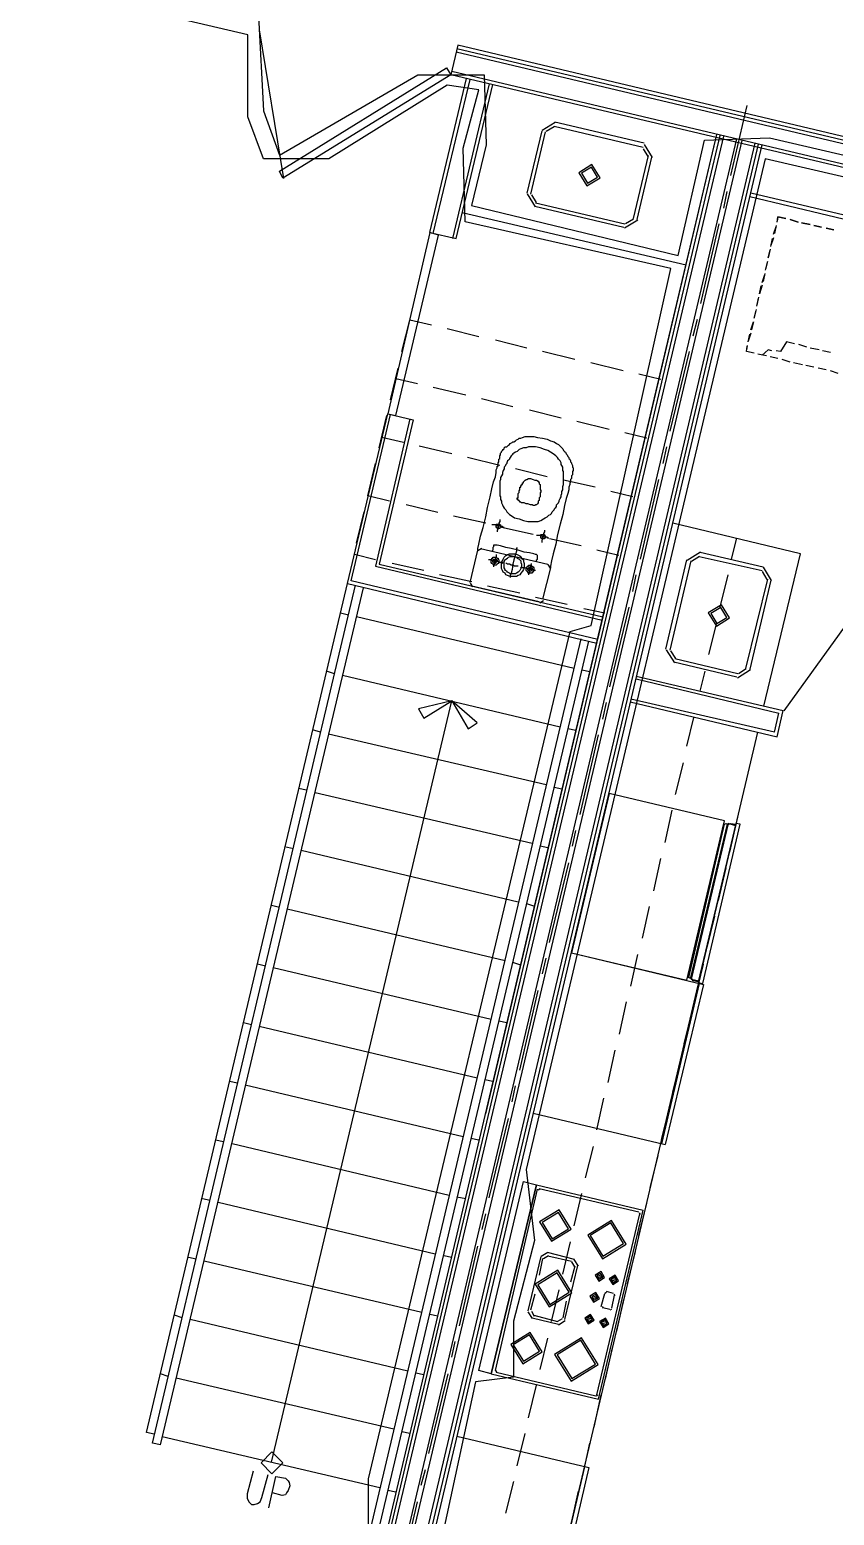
# Model space of a CAD drawing. Header units: feet. Extents: x -84 to 198, y -22 to 181.
# Drawn here: x 54.51 to 66.78, y 21.77 to 44.4 of the extents above; entities that cross this region are included whole.
import ezdxf

# ---------------------------------------------------------------- set-up
doc = ezdxf.new("R2010")
doc.units = ezdxf.units.FT
for name, color, linetype in [('A-AREA-COMUN', 252, 'CONTINUOUS'), ('A-AREA-UNIDAD', 30, 'CONTINUOUS'), ('A-LINEA', 7, 'CONTINUOUS')]:
    doc.layers.add(name, color=color, linetype=linetype)

msp = doc.modelspace()

# ---------------------------------------------------------------- linework, layer by layer
at = {"layer": 'A-AREA-COMUN'}
msp.add_lwpolyline([(58, 44.6044), (58.08, 43.1644), (58.32, 42.4889), (60.432, 43.7156), (61.44, 43.7156), (61.472, 42.6489), (61.248, 41.7244), (64.4, 40.96), (64.8, 42.72), (65.792, 42.7556), (75.44, 40.5156), (76.96, 38.1156), (77.248, 38.1156), (77.568, 38.4356), (78.16, 39.6089), (79.44, 39.6089), (82.56, 38.8444)], dxfattribs=at)
at = {"layer": 'A-AREA-UNIDAD'}
for points in [[(81.92, 38.5956), (78.368, 39.4844), (77.52, 38.08), (76.56, 38.08), (75.168, 40.2489), (65.728, 42.4356), (62.08, 27.04), (62.208, 25.9556), (61.888, 24.7289), (61.888, 23.8756), (61.312, 23.8044), (60, 17.7244), (59.52, 17.6889), (59.408, 17.2089), (58.432, 17.2089), (51.12, 20.7289), (48.16, 22.4), (42.24, 26.2756), (35.76, 31.3956), (29.84, 37.12), (25.12, 42.56), (20.448, 49.0844)], [(51.84, 20.9244), (54.96, 19.2), (59.2, 17.3689), (59.28, 17.6356), (59.968, 17.7244), (59.968, 17.9556), (59.2, 18.0089), (59.2, 19.0044), (59.68, 20.9244), (59.68, 22.3289), (62.752, 35.2356), (63.072, 35.3244), (64.288, 40.7644), (61.152, 41.4756), (61.12, 42.5956), (61.36, 43.4844), (60.88, 43.5556), (59.072, 42.4356), (58.08, 42.4356), (57.84, 43.0756), (57.84, 44.32), (53.888, 45.2444)]]:
    msp.add_lwpolyline(points, dxfattribs=at)
at = {"layer": 'A-LINEA'}
for p, q in [((58.0141, 44.3966), (58.3838, 42.1341)), ((61.04, 44.1644), (60.9333, 43.7111)), ((61.04, 44.1644), (60.9333, 43.7111)), ((75.4533, 40.7511), (61.04, 44.1644)), ((75.4267, 40.6444), (61.0133, 44.0578)), ((75.44, 40.6978), (61.0267, 44.1111)), ((75.36, 40.3511), (60.9467, 43.7644)), ((60.6133, 41.3111), (61.1733, 43.6578)), ((60.6667, 41.2978), (61.2267, 43.6444)), ((61.52, 43.5778), (60.96, 41.2178)), ((61.0133, 41.2178), (61.5733, 43.5644)), ((65.2, 42.1778), (65.4533, 43.2444)), ((59.16, 17.9511), (65.04, 42.7911)), ((59.2133, 17.9378), (65.0933, 42.7778)), ((61.4667, 27.8844), (64.9867, 42.8044)), ((62.32, 42.8578), (62.0933, 41.9111)), ((62.3733, 42.8444), (62.1467, 41.8978)), ((62.525, 42.9866), (62.3245, 42.8628)), ((62.5097, 42.9218), (62.3894, 42.8475)), ((63.8667, 42.6044), (62.5067, 42.9244)), ((63.88, 42.6711), (62.52, 42.9911)), ((64.1067, 39.0711), (64.9867, 42.8044)), ((64.1067, 39.0711), (64.9867, 42.8044)), ((59.4133, 17.8578), (65.2933, 42.7378)), ((59.4933, 17.8311), (65.3733, 42.7111)), ((59.68, 17.7511), (65.5733, 42.6711)), ((59.7333, 17.7244), (65.6267, 42.6578)), ((59.7867, 17.7111), (65.68, 42.6444)), ((63.944, 42.4681), (63.8697, 42.5884)), ((64.0089, 42.4527), (63.885, 42.6533)), ((63.72, 41.5244), (63.9467, 42.4844)), ((63.7733, 41.5111), (64, 42.4578)), ((62.0978, 41.9028), (62.2216, 41.7023)), ((62.1627, 41.8875), (62.237, 41.7671)), ((65.0933, 41.6844), (65.1467, 41.9378)), ((70.7867, 40.6578), (65.5067, 41.9111)), ((62.2133, 41.7111), (63.5733, 41.3911)), ((62.2267, 41.7644), (63.5867, 41.4444)), ((65.4933, 41.8578), (70.72, 40.6178)), ((61.1067, 41.6178), (64.52, 40.8178)), ((63.5816, 41.3823), (63.7822, 41.5061)), ((63.597, 41.4471), (63.7173, 41.5214)), ((64.7467, 40.2311), (65.0267, 41.4444)), ((65.8933, 41.4178), (65.8667, 41.2978)), ((65.9067, 41.4711), (65.92, 41.5511)), ((65.92, 41.5511), (66.04, 41.5244)), ((66.1067, 41.5111), (66.2267, 41.4711)), ((66.2267, 41.4711), (66.1067, 41.5111)), ((66.28, 41.4578), (66.4133, 41.4311)), ((66.4133, 41.4311), (66.28, 41.4578)), ((66.4667, 41.4178), (66.5867, 41.3911)), ((66.5867, 41.3911), (66.4667, 41.4178)), ((60.6133, 41.3111), (61.0133, 41.2178)), ((65.8533, 41.2311), (65.8133, 41.1111)), ((65.8133, 41.0978), (65.84, 41.2178)), ((65.8533, 41.2844), (65.8933, 41.4044)), ((66.6533, 41.3778), (66.7733, 41.3511)), ((66.7733, 41.3511), (66.6533, 41.3778)), ((65.8, 41.0578), (65.7733, 40.9244)), ((65.7733, 40.9244), (65.8, 41.0444)), ((65.76, 40.8711), (65.7333, 40.7511)), ((65.7333, 40.7378), (65.76, 40.8578)), ((65.68, 40.5111), (65.64, 40.3778)), ((65.68, 40.5511), (65.72, 40.6711)), ((65.72, 40.6844), (65.6933, 40.5644)), ((65.6267, 40.3244), (65.6, 40.2044)), ((65.6, 40.1911), (65.6267, 40.3111)), ((65.64, 40.3778), (65.6667, 40.4978)), ((65.5867, 40.1378), (65.56, 40.0178)), ((65.56, 40.0044), (65.5867, 40.1244)), ((60.1867, 39.4978), (60.3067, 39.9778)), ((60.64, 39.8978), (60.3067, 39.9778)), ((61.36, 39.7244), (60.88, 39.8444)), ((64.6267, 39.7378), (64.6933, 39.9911)), ((65.5067, 39.8311), (65.5467, 39.9511)), ((65.5467, 39.9511), (65.52, 39.8311)), ((62.0933, 39.5511), (61.6133, 39.6711)), ((65.5067, 39.7778), (65.4667, 39.6578)), ((65.4667, 39.6444), (65.4933, 39.7644)), ((66.1733, 39.6178), (66.0533, 39.6444)), ((66.36, 39.5644), (66.24, 39.6044)), ((62.8267, 39.3778), (62.3333, 39.4978)), ((64.28, 38.2844), (64.5733, 39.4978)), ((65.4533, 39.5911), (65.44, 39.5244)), ((65.56, 39.4711), (65.44, 39.4978)), ((65.7467, 39.4311), (65.6133, 39.4578)), ((65.7467, 39.4311), (65.6133, 39.4578)), ((65.92, 39.3911), (65.8, 39.4178)), ((65.92, 39.3911), (65.8, 39.4178)), ((66.1067, 39.3378), (65.9867, 39.3778)), ((66.1067, 39.3378), (65.9867, 39.3778)), ((66.5467, 39.5244), (66.4133, 39.5511)), ((66.72, 39.4844), (66.6, 39.5111)), ((60.0133, 38.7644), (60.1333, 39.2444)), ((63.56, 39.2044), (63.0667, 39.3244)), ((64.1333, 39.0711), (63.8, 39.1511)), ((66.2933, 39.2978), (66.16, 39.3244)), ((66.2933, 39.2978), (66.16, 39.3244)), ((66.4667, 39.2578), (66.3467, 39.2844)), ((66.4667, 39.2578), (66.3467, 39.2844)), ((66.6533, 39.2178), (66.5333, 39.2444)), ((66.6533, 39.2178), (66.5333, 39.2444)), ((66.84, 39.1644), (66.72, 39.2044)), ((66.84, 39.1644), (66.72, 39.2044)), ((59.12, 17.9778), (64.1067, 39.0711)), ((60.4267, 39.0044), (60.0933, 39.0844)), ((61.16, 38.8311), (60.6667, 38.9511)), ((61.88, 38.6578), (61.4, 38.7778)), ((63.1733, 35.1111), (64.0667, 38.9111)), ((59.36, 35.9644), (59.9733, 38.5511)), ((59.4133, 36.0044), (60.0133, 38.5378)), ((60.3067, 38.4711), (59.7867, 36.2311)), ((59.84, 38.0311), (59.96, 38.5244)), ((62.6133, 38.4844), (62.1333, 38.6044)), ((63.3467, 38.3111), (62.8533, 38.4311)), ((63.92, 38.1778), (63.5867, 38.2578)), ((60.2133, 38.1111), (59.88, 38.1911)), ((60.9467, 37.9378), (60.4533, 38.0578)), ((64.1733, 37.7911), (64.2267, 38.0444)), ((59.6667, 37.2978), (59.7867, 37.7911)), ((61.68, 37.7644), (61.1867, 37.8844)), ((62.4, 37.5911), (61.92, 37.7111)), ((63.1333, 37.4311), (62.6533, 37.5378)), ((63.7067, 37.2844), (63.3733, 37.3644)), ((63.8267, 36.3378), (64.1067, 37.5511)), ((60, 37.2178), (59.6667, 37.2978)), ((60.7333, 37.0444), (60.2533, 37.1644)), ((59.4933, 36.5778), (59.6133, 37.0578)), ((61.4667, 36.8844), (60.9733, 36.9911)), ((62.1867, 36.7111), (61.7067, 36.8178)), ((66.2667, 36.4178), (64.32, 36.8844)), ((61.2267, 35.9778), (61.3467, 36.4711)), ((61.4041, 36.4965), (61.3479, 36.4619)), ((61.3867, 36.4978), (62.4133, 36.2578)), ((62.92, 36.5378), (62.44, 36.6444)), ((63.4933, 36.3911), (63.16, 36.4711)), ((64.7384, 36.44), (64.5378, 36.3161)), ((64.7333, 36.4444), (65.6933, 36.2178)), ((65.2133, 36.3378), (65.2933, 36.6578)), ((59.7867, 36.3244), (59.4667, 36.4044)), ((59.7867, 36.2311), (63.24, 35.4044)), ((59.84, 36.2578), (63.2533, 35.4578)), ((60.52, 36.1644), (60.04, 36.2711)), ((62.4521, 36.2004), (62.4174, 36.2565)), ((64.2133, 34.9644), (64.5333, 36.3244)), ((64.28, 34.9511), (64.6, 36.3111)), ((64.723, 36.3751), (64.6027, 36.3008)), ((64.72, 36.3778), (65.68, 36.1644)), ((65.8222, 36.0127), (65.6984, 36.2133)), ((65.7067, 34.0978), (66.2667, 36.4178)), ((63.1733, 35.1111), (59.4133, 36.0044)), ((61.2533, 35.9911), (60.76, 36.0978)), ((62.4533, 36.2044), (62.3333, 35.7244)), ((63.7067, 35.8444), (63.76, 36.0978)), ((65.04, 35.6044), (65.16, 36.0978)), ((65.76, 36.0311), (65.4267, 34.6711)), ((65.8133, 36.0178), (65.4933, 34.6578)), ((65.7573, 36.0281), (65.683, 36.1484)), ((56.2933, 23.0311), (59.36, 35.9644)), ((56.3867, 22.8711), (59.48, 35.9378)), ((56.5067, 22.8444), (59.6, 35.8978)), ((59.36, 35.9644), (63.16, 35.0578)), ((61.2279, 35.9685), (61.2626, 35.9124)), ((62.28, 35.6844), (61.2533, 35.9244)), ((61.9867, 35.8178), (61.4933, 35.9244)), ((67.2782, 35.782), (66.0094, 34.0234)), ((62.7067, 35.6444), (62.2267, 35.7511)), ((62.2893, 35.6724), (62.3454, 35.707)), ((63.28, 35.5111), (62.96, 35.5778)), ((63.36, 34.3911), (63.6533, 35.6044)), ((59.3733, 35.4844), (59.2533, 35.5111)), ((62.8133, 34.6711), (59.4933, 35.4578)), ((64.8667, 34.8844), (64.9867, 35.3644)), ((59.6267, 21.2178), (62.92, 35.1244)), ((59.7467, 21.1778), (63.04, 35.0844)), ((64.2178, 34.9561), (64.3416, 34.7556)), ((64.2827, 34.9408), (64.357, 34.8205)), ((59.16, 34.5911), (59.04, 34.6311)), ((63.0533, 34.6178), (62.9333, 34.6444)), ((65.2933, 34.5378), (64.3333, 34.7644)), ((65.3067, 34.5911), (64.3467, 34.8178)), ((64.7333, 34.3244), (64.8133, 34.6311)), ((65.3016, 34.5289), (65.5022, 34.6527)), ((65.317, 34.5938), (65.4373, 34.6681)), ((62.6, 33.7778), (59.28, 34.5644)), ((63.76, 34.5511), (66, 34.0311)), ((63.76, 34.5111), (65.9333, 33.9911)), ((58.2, 22.5778), (60.9467, 34.1778)), ((65.8667, 33.6978), (63.68, 34.2044)), ((63.2533, 33.8978), (63.3067, 34.1511)), ((63.6667, 34.1644), (65.9067, 33.6311)), ((65.8667, 33.6978), (65.9333, 33.9911)), ((65.9067, 33.6311), (66, 34.0311)), ((58.9467, 33.6978), (58.8267, 33.7378)), ((62.84, 33.7244), (62.72, 33.7511)), ((64.5333, 33.4844), (64.64, 33.9244)), ((62.3867, 32.8978), (59.0667, 33.6711)), ((61.68, 17.0311), (65.6133, 33.6978)), ((62.9067, 32.4444), (63.1867, 33.6578)), ((64.36, 32.7511), (64.48, 33.2311)), ((58.7333, 32.8178), (58.6133, 32.8444)), ((62.6267, 32.8311), (62.5067, 32.8578)), ((62.1733, 32.0044), (58.8667, 32.7778)), ((64.2, 32.0178), (64.3067, 32.5111)), ((65.1867, 31.8711), (65.3067, 32.4044)), ((62.7867, 31.9644), (62.84, 32.2044)), ((64.56, 29.9644), (65.1067, 32.2978)), ((64.56, 29.9644), (65.1067, 32.2978)), ((65.1467, 32.2978), (64.5867, 29.9644)), ((65.1467, 32.2978), (64.5867, 29.9644)), ((58.5333, 31.9244), (58.4, 31.9511)), ((62.4133, 31.9378), (62.2933, 31.9644)), ((61.96, 31.1111), (58.6533, 31.8978)), ((62.44, 30.4978), (62.7333, 31.7111)), ((64.0267, 31.2844), (64.1333, 31.7778)), ((65.0133, 31.1378), (65.1333, 31.6311)), ((58.32, 31.0311), (58.2, 31.0578)), ((61.76, 30.2178), (58.44, 31.0044)), ((62.2133, 31.0444), (62.0933, 31.0844)), ((63.8533, 30.5644), (63.96, 31.0444)), ((64.84, 30.4178), (64.96, 30.8978)), ((62.7733, 30.3378), (64.7867, 29.8578)), ((58.1067, 30.1378), (57.9867, 30.1644)), ((61.5467, 29.3244), (58.2267, 30.1111)), ((62, 30.1511), (61.88, 30.1911)), ((62.3333, 30.0178), (62.3867, 30.2578)), ((63.68, 29.8311), (63.7867, 30.3111)), ((64.6667, 29.6844), (64.7867, 30.1644)), ((64.72, 29.8711), (64.1467, 27.4311)), ((61.9867, 28.5511), (62.2667, 29.7644)), ((64.7867, 29.8578), (64.2, 27.4178)), ((63.5067, 29.0978), (63.6133, 29.5911)), ((64.4933, 28.9511), (64.6133, 29.4444)), ((57.8933, 29.2444), (57.7733, 29.2711)), ((61.3333, 28.4311), (58.0133, 29.2178)), ((61.7867, 29.2711), (61.6667, 29.2978)), ((63.3333, 28.3644), (63.44, 28.8578)), ((64.32, 28.2178), (64.44, 28.7111)), ((57.68, 28.3511), (57.56, 28.3778)), ((61.12, 27.5378), (57.8, 28.3244)), ((61.5733, 28.3778), (61.4533, 28.4044)), ((61.8667, 28.0711), (61.92, 28.3111)), ((63.16, 27.6444), (63.2667, 28.1244)), ((62.1867, 27.8978), (64.2, 27.4178)), ((64.1467, 27.4978), (64.2667, 27.9778)), ((61.52, 26.6044), (61.8133, 27.8178)), ((57.4667, 27.4578), (57.3467, 27.4844)), ((60.9067, 26.6444), (57.6, 27.4311)), ((61.36, 27.4844), (61.24, 27.5111)), ((62.9867, 26.9111), (63.1067, 27.3911)), ((63.9733, 26.7644), (64.0933, 27.2444)), ((61.5467, 23.9244), (62.24, 26.8044)), ((61.6133, 23.9778), (62.2533, 26.7378)), ((62.24, 26.8044), (63.8667, 26.4178)), ((62.2913, 26.7372), (62.2672, 26.7224)), ((62.28, 26.7511), (63.8, 26.3911)), ((57.2667, 26.5644), (57.1467, 26.5911)), ((60.6933, 25.7511), (57.3867, 26.5378)), ((61.16, 26.5911), (61.0267, 26.6178)), ((62.8133, 26.1778), (62.9333, 26.6711)), ((63.8, 26.0311), (63.92, 26.5244)), ((61.4133, 26.1244), (61.4667, 26.3644)), ((63.16, 23.6044), (63.8133, 26.3644)), ((63.1867, 23.5378), (63.8667, 26.4178)), ((63.8261, 26.3532), (63.8113, 26.3772)), ((61.0667, 24.6578), (61.3467, 25.8711)), ((62.64, 25.4444), (62.76, 25.9378)), ((57.0533, 25.6711), (56.9333, 25.6978)), ((60.4933, 24.8578), (57.1733, 25.6444)), ((60.9467, 25.6978), (60.8267, 25.7244)), ((62.3067, 25.7111), (62.1067, 24.8844)), ((62.3333, 25.6844), (62.28, 25.4311)), ((62.4133, 25.7754), (62.309, 25.7111)), ((62.4205, 25.7228), (62.3483, 25.6783)), ((62.4, 25.7778), (62.8133, 25.6711)), ((62.4133, 25.7244), (62.7733, 25.6444)), ((62.8667, 25.5778), (62.6667, 24.7511)), ((62.8251, 25.5573), (62.7805, 25.6295)), ((62.8777, 25.5645), (62.8133, 25.6688)), ((63.6267, 25.2978), (63.7467, 25.7911)), ((62.8267, 25.5644), (62.76, 25.3244)), ((63.1733, 25.4178), (63.1733, 25.4178)), ((63.1733, 25.4044), (63.2533, 25.3911)), ((63.1867, 25.4311), (63.2533, 25.4044)), ((63.4, 25.3778), (63.4667, 25.3644)), ((63.4, 25.3644), (63.4, 25.3644)), ((63.4, 25.3511), (63.4667, 25.3378)), ((62.2133, 25.1378), (62.1467, 24.8978)), ((62.4667, 24.7244), (62.5867, 25.2044)), ((63.2267, 24.9511), (63.28, 25.1511)), ((63.3046, 25.1639), (63.2805, 25.149)), ((63.4133, 25.1511), (63.3067, 25.1778)), ((63.3867, 24.9244), (63.4267, 25.1244)), ((63.4395, 25.1132), (63.4246, 25.1372)), ((62.6933, 25.0311), (62.64, 24.7778)), ((63.1067, 25.1111), (63.1733, 25.0844)), ((63.1067, 25.0978), (63.1067, 25.0978)), ((63.1067, 25.0844), (63.1733, 25.0711)), ((63.2405, 24.949), (63.2554, 24.925)), ((63.2533, 24.9378), (63.36, 24.9111)), ((63.3621, 24.8983), (63.3861, 24.9132)), ((63.4667, 24.5778), (63.5733, 25.0578)), ((56.84, 24.7778), (56.72, 24.8178)), ((60.28, 23.9644), (56.96, 24.7511)), ((60.7333, 24.8044), (60.6133, 24.8311)), ((62.109, 24.8711), (62.1734, 24.7668)), ((62.1616, 24.8783), (62.2062, 24.8061)), ((62.1733, 24.7778), (62.5733, 24.6844)), ((62.2, 24.8178), (62.56, 24.7244)), ((62.5662, 24.7261), (62.6384, 24.7706)), ((62.5734, 24.6734), (62.6777, 24.7378)), ((63.0267, 24.7778), (63.0933, 24.7644)), ((63.0267, 24.7644), (63.0267, 24.7644)), ((63.0267, 24.7511), (63.0933, 24.7378)), ((63.24, 24.7244), (63.32, 24.7111)), ((63.24, 24.7111), (63.24, 24.7111)), ((63.24, 24.6978), (63.3067, 24.6844)), ((62.2933, 23.9911), (62.4133, 24.4711)), ((60.9467, 24.1778), (61, 24.4178)), ((63.2933, 23.8444), (63.4, 24.3244)), ((56.6267, 23.8844), (56.5067, 23.9244)), ((60.0667, 23.0844), (56.7467, 23.8578)), ((60.52, 23.9111), (60.4, 23.9378)), ((60.6, 22.7111), (60.8933, 23.9244)), ((61.5467, 23.9244), (63.1867, 23.5378)), ((61.6139, 23.9757), (61.6287, 23.9516)), ((61.6267, 23.9511), (63.1467, 23.5911)), ((62.12, 23.2578), (62.24, 23.7511)), ((63.12, 23.1111), (63.2267, 23.6044)), ((63.1487, 23.5916), (63.1728, 23.6065)), ((56.4133, 23.0044), (56.2933, 23.0311)), ((56.5067, 22.8444), (56.3867, 22.8711)), ((59.8533, 22.1911), (56.5333, 22.9644)), ((60.3067, 23.0178), (60.1867, 23.0444)), ((61.0267, 22.9778), (63.04, 22.4978)), ((61.9467, 22.5244), (62.0667, 23.0178)), ((62.9467, 22.3778), (63.0533, 22.8711)), ((60.48, 22.2311), (60.5467, 22.4711)), ((62.9733, 22.5111), (62.4, 20.0711)), ((63.04, 22.4978), (62.4667, 20.0578)), ((61.7733, 21.8044), (61.8933, 22.2844)), ((60.0933, 22.1244), (59.9733, 22.1511)), ((60.1467, 20.7644), (60.4267, 21.9778)), ((62.7733, 21.6578), (62.88, 22.1378))]:
    msp.add_line(p, q, dxfattribs=at)
for points in [[(60.9333, 43.7111), (58.3733, 42.1378), (58.32, 42.2444), (60.8667, 43.8178), (60.9333, 43.7111)], [(75.4533, 40.7511), (75.3467, 40.3111), (60.9333, 43.7111)], [(62.8845, 42.2228), (63.0083, 42.0223), (63.2089, 42.1461), (63.085, 42.3466), (62.8845, 42.2228)], [(62.9234, 42.2136), (63.0175, 42.0612), (63.1699, 42.1553), (63.0758, 42.3077), (62.9234, 42.2136)], [(66.04, 41.5244), (65.92, 41.5511), (65.9067, 41.4844)], [(60.0933, 38.5244), (60.7467, 41.2711), (60.6133, 41.3111), (59.9733, 38.5511), (60.0933, 38.5244)], [(66.0533, 39.6444), (65.96, 39.4978), (65.8933, 39.5111)], [(65.56, 39.4711), (65.44, 39.4978), (65.4533, 39.5778)], [(65.8267, 39.5111), (65.7733, 39.5244), (65.68, 39.4444)], [(59.9733, 38.5511), (60.36, 38.4578), (59.84, 36.2578)], [(61.3467, 36.4711), (61.3467, 36.4978), (61.36, 36.5644), (61.3867, 36.6844), (61.4267, 36.8178), (61.4667, 36.9778), (61.4933, 37.1244), (61.5333, 37.2844), (61.56, 37.4044), (61.5867, 37.5111), (61.6133, 37.5911), (61.6267, 37.6578), (61.6267, 37.6978), (61.64, 37.7244), (61.64, 37.7511), (61.6533, 37.7511), (61.6533, 37.7644), (61.6533, 37.7778), (61.6533, 37.7911), (61.6533, 37.8044), (61.6667, 37.8178), (61.6667, 37.8311), (61.6667, 37.8444), (61.6667, 37.8578), (61.68, 37.8711), (61.68, 37.8978), (61.68, 37.9111), (61.6933, 37.9244), (61.6933, 37.9378), (61.6933, 37.9511), (61.7067, 37.9644), (61.7067, 37.9778), (61.72, 37.9911), (61.7333, 38.0044), (61.7467, 38.0178), (61.7467, 38.0311), (61.76, 38.0444), (61.7867, 38.0444), (61.8, 38.0578), (61.8133, 38.0711), (61.8267, 38.0844), (61.84, 38.0978), (61.8667, 38.1111), (61.88, 38.1244), (61.8933, 38.1244), (61.92, 38.1378), (61.9333, 38.1511), (61.96, 38.1644), (61.9733, 38.1778), (62, 38.1778), (62.0267, 38.1911), (62.0667, 38.2044), (62.1067, 38.2044), (62.1467, 38.2044), (62.2, 38.2044), (62.2533, 38.1911), (62.3333, 38.1778), (62.4, 38.1644), (62.4533, 38.1378), (62.5067, 38.1244), (62.5467, 38.0978), (62.5733, 38.0844), (62.6, 38.0578), (62.6267, 38.0311), (62.64, 38.0178), (62.6533, 37.9911), (62.6667, 37.9778), (62.68, 37.9644), (62.6933, 37.9378), (62.7067, 37.9244), (62.72, 37.8978), (62.7333, 37.8844), (62.7333, 37.8711), (62.7467, 37.8578), (62.76, 37.8311), (62.76, 37.8178), (62.7733, 37.8044), (62.7733, 37.7911), (62.7867, 37.7644), (62.7867, 37.7511), (62.7867, 37.7378), (62.8, 37.7244), (62.8, 37.7111), (62.8, 37.6844), (62.7867, 37.6711), (62.7867, 37.6578), (62.7867, 37.6444), (62.7867, 37.6311), (62.7867, 37.6178), (62.7733, 37.6044), (62.7733, 37.5911), (62.7733, 37.5644), (62.76, 37.5511), (62.76, 37.5378), (62.76, 37.5244), (62.76, 37.5111), (62.7467, 37.4978), (62.7467, 37.4844), (62.7467, 37.4711), (62.7333, 37.4311), (62.7333, 37.3911), (62.72, 37.3378), (62.6933, 37.2578), (62.6667, 37.1511), (62.64, 37.0178), (62.6, 36.8711), (62.56, 36.7111), (62.5333, 36.5644), (62.4933, 36.4178), (62.4667, 36.3111), (62.4533, 36.2311), (62.4533, 36.2044)], [(62.04, 36.9244), (62.1067, 36.9111), (62.1733, 36.9111), (62.2267, 36.9111), (62.2667, 36.9111), (62.3067, 36.9244), (62.3467, 36.9511), (62.3733, 36.9644), (62.4, 36.9778), (62.4267, 37.0044), (62.4533, 37.0178), (62.4667, 37.0311), (62.48, 37.0578), (62.4933, 37.0711), (62.5067, 37.0844), (62.52, 37.1111), (62.5333, 37.1244), (62.5467, 37.1378), (62.5467, 37.1644), (62.56, 37.1778), (62.5733, 37.1911), (62.5867, 37.2178), (62.5867, 37.2311), (62.6, 37.2578), (62.6133, 37.2844), (62.6133, 37.3111), (62.6267, 37.3378), (62.6267, 37.3644), (62.64, 37.3911), (62.64, 37.4178), (62.64, 37.4444), (62.6533, 37.4711), (62.6533, 37.4978), (62.6533, 37.5244), (62.6533, 37.5378), (62.6533, 37.5644), (62.6533, 37.5911), (62.6533, 37.6044), (62.6533, 37.6311), (62.6533, 37.6444), (62.6533, 37.6711), (62.64, 37.6844), (62.64, 37.6978), (62.64, 37.7244), (62.64, 37.7378), (62.6267, 37.7644), (62.6133, 37.7778), (62.6133, 37.8044), (62.6, 37.8311), (62.5733, 37.8578), (62.56, 37.8844), (62.5333, 37.9111), (62.4933, 37.9378), (62.4533, 37.9644), (62.4133, 37.9911), (62.36, 38.0044), (62.2933, 38.0311), (62.2267, 38.0444), (62.1733, 38.0444), (62.12, 38.0444), (62.08, 38.0311), (62.04, 38.0311), (62, 38.0178), (61.9733, 38.0044), (61.9467, 37.9778), (61.92, 37.9644), (61.8933, 37.9511), (61.88, 37.9378), (61.8667, 37.9244), (61.8533, 37.9111), (61.84, 37.8844), (61.8267, 37.8711), (61.8267, 37.8578), (61.8133, 37.8444), (61.8, 37.8311), (61.7867, 37.8044), (61.7867, 37.7911), (61.7733, 37.7778), (61.76, 37.7511), (61.7467, 37.7378), (61.7467, 37.7111), (61.7333, 37.6844), (61.72, 37.6578), (61.72, 37.6311), (61.7067, 37.6044), (61.6933, 37.5778), (61.6933, 37.5511), (61.68, 37.5244), (61.68, 37.4978), (61.68, 37.4711), (61.68, 37.4578), (61.68, 37.4311), (61.68, 37.4044), (61.68, 37.3911), (61.68, 37.3644), (61.68, 37.3511), (61.68, 37.3244), (61.68, 37.2978), (61.6933, 37.2844), (61.6933, 37.2578), (61.6933, 37.2444), (61.7067, 37.2178), (61.7067, 37.1911), (61.72, 37.1644), (61.7333, 37.1378), (61.7467, 37.1111), (61.7733, 37.0844), (61.7867, 37.0578), (61.8267, 37.0178), (61.8667, 36.9911), (61.9067, 36.9644), (61.9733, 36.9511), (62.04, 36.9244)], [(62, 37.2044), (61.9867, 37.2044), (61.9867, 37.2178), (61.9733, 37.2178), (61.9733, 37.2311), (61.96, 37.2311), (61.96, 37.2444), (61.9467, 37.2444), (61.9467, 37.2578), (61.9467, 37.2711), (61.96, 37.2711), (61.96, 37.2844), (61.96, 37.2978), (61.96, 37.3111), (61.96, 37.3244), (61.96, 37.3378), (61.9733, 37.3511), (61.9733, 37.3644), (61.9733, 37.3778), (61.9867, 37.3911), (61.9867, 37.4044), (61.9867, 37.4178), (61.9867, 37.4311), (62, 37.4311), (62, 37.4444), (62, 37.4578), (62.0133, 37.4578), (62.0133, 37.4711), (62.0267, 37.4711), (62.0267, 37.4844), (62.0267, 37.4978), (62.04, 37.4978), (62.04, 37.5111), (62.0533, 37.5244), (62.0667, 37.5378), (62.08, 37.5511), (62.0933, 37.5511), (62.12, 37.5644), (62.1467, 37.5644), (62.1867, 37.5511), (62.2133, 37.5378), (62.24, 37.5378), (62.2667, 37.5244), (62.28, 37.4978), (62.28, 37.4844), (62.2933, 37.4711), (62.2933, 37.4578), (62.2933, 37.4444), (62.2933, 37.4311), (62.2933, 37.4178), (62.2933, 37.4044), (62.2933, 37.3911), (62.3067, 37.3911), (62.3067, 37.3778), (62.3067, 37.3644), (62.3067, 37.3511), (62.2933, 37.3511), (62.2933, 37.3378), (62.2933, 37.3244), (62.2933, 37.2978), (62.2933, 37.2844), (62.28, 37.2711), (62.28, 37.2578), (62.28, 37.2444), (62.28, 37.2311), (62.2667, 37.2178), (62.2667, 37.2044), (62.2667, 37.1911), (62.2533, 37.1778), (62.24, 37.1644), (62.2267, 37.1644), (62.2133, 37.1511), (62.2, 37.1511), (62.1867, 37.1511), (62.1733, 37.1644), (62.1467, 37.1644), (62.1067, 37.1778), (62.08, 37.1778), (62.0533, 37.1911), (62.0133, 37.1911), (62, 37.2044)], [(61.68, 36.9378), (61.68, 36.9244), (61.68, 36.9111), (61.6667, 36.8844), (61.6667, 36.8578), (61.6533, 36.8311), (61.6533, 36.8044), (61.64, 36.7778), (61.64, 36.7644), (61.64, 36.7511)], [(61.7467, 36.8178), (61.7333, 36.8178), (61.72, 36.8311), (61.6933, 36.8311), (61.6667, 36.8444), (61.64, 36.8444), (61.6133, 36.8578), (61.5867, 36.8578), (61.5733, 36.8578), (61.56, 36.8578)], [(61.6667, 36.8711), (61.68, 36.8711), (61.68, 36.8578), (61.6933, 36.8578), (61.6933, 36.8444), (61.6933, 36.8311), (61.6933, 36.8178), (61.68, 36.8178), (61.68, 36.8044), (61.6667, 36.8044), (61.6533, 36.8044), (61.64, 36.8044), (61.64, 36.8178), (61.6267, 36.8178), (61.6267, 36.8311), (61.6267, 36.8444), (61.6267, 36.8578), (61.6267, 36.8711), (61.64, 36.8711), (61.6533, 36.8711), (61.6667, 36.8711)], [(62.4267, 36.6578), (62.4133, 36.6578), (62.4, 36.6711), (62.3733, 36.6711), (62.3467, 36.6711), (62.32, 36.6844), (62.2933, 36.6978), (62.2667, 36.6978), (62.2533, 36.6978), (62.24, 36.6978)], [(62.3467, 36.7111), (62.36, 36.7111), (62.36, 36.6978), (62.3733, 36.6978), (62.3733, 36.6844), (62.3733, 36.6711), (62.3733, 36.6578), (62.36, 36.6578), (62.36, 36.6444), (62.3467, 36.6444), (62.3333, 36.6444), (62.32, 36.6444), (62.32, 36.6578), (62.3067, 36.6578), (62.3067, 36.6711), (62.3067, 36.6844), (62.3067, 36.6978), (62.3067, 36.7111), (62.32, 36.7111), (62.3333, 36.7111), (62.3467, 36.7111)], [(62.36, 36.7778), (62.36, 36.7644), (62.36, 36.7511), (62.3467, 36.7244), (62.3467, 36.6978), (62.3333, 36.6711), (62.3333, 36.6444), (62.32, 36.6178), (62.32, 36.6044), (62.32, 36.5911)], [(62.24, 36.2978), (62.24, 36.3111), (62.24, 36.3244), (62.2533, 36.3378), (62.2533, 36.3511), (62.2533, 36.3644), (62.2533, 36.3778), (62.2533, 36.3911), (62.24, 36.4044), (62.2267, 36.4044), (62.2, 36.4178), (62.1333, 36.4311), (62.0533, 36.4444), (61.96, 36.4711), (61.8533, 36.4978), (61.7733, 36.5111), (61.6933, 36.5378), (61.64, 36.5511), (61.6133, 36.5511), (61.6, 36.5511), (61.5867, 36.5511), (61.5867, 36.5378), (61.5867, 36.5244), (61.5733, 36.5111), (61.5733, 36.4978), (61.5733, 36.4844), (61.5733, 36.4711), (61.56, 36.4578)], [(61.9467, 36.5111), (61.9333, 36.4978), (61.9333, 36.4578), (61.92, 36.4044), (61.8933, 36.3244), (61.88, 36.2578), (61.8667, 36.1778), (61.8533, 36.1244), (61.84, 36.0844), (61.84, 36.0578)], [(61.7333, 36.2711), (61.72, 36.2844), (61.7067, 36.2844), (61.68, 36.2844), (61.64, 36.2978), (61.6, 36.3111), (61.5733, 36.3111), (61.5333, 36.3244), (61.52, 36.3244), (61.5067, 36.3244)], [(61.6267, 36.3644), (61.64, 36.3511), (61.6533, 36.3511), (61.6533, 36.3378), (61.6667, 36.3244), (61.6667, 36.3111), (61.6667, 36.2978), (61.6667, 36.2844), (61.6533, 36.2711), (61.64, 36.2578), (61.6267, 36.2444), (61.6133, 36.2444), (61.6, 36.2444), (61.5867, 36.2444), (61.5867, 36.2578), (61.5733, 36.2578), (61.56, 36.2711), (61.5467, 36.2844), (61.5467, 36.2978), (61.5467, 36.3111), (61.5467, 36.3244), (61.5467, 36.3378), (61.56, 36.3378), (61.56, 36.3511), (61.5733, 36.3511), (61.5733, 36.3644), (61.5867, 36.3644), (61.6, 36.3644), (61.6133, 36.3644), (61.6267, 36.3644)], [(61.6133, 36.3378), (61.6267, 36.3378), (61.6267, 36.3244), (61.64, 36.3244), (61.64, 36.3111), (61.64, 36.2978), (61.6267, 36.2978), (61.6267, 36.2844), (61.6133, 36.2844), (61.6133, 36.2711), (61.6, 36.2711), (61.6, 36.2844), (61.5867, 36.2844), (61.5733, 36.2978), (61.5733, 36.3111), (61.5733, 36.3244), (61.5867, 36.3244), (61.5867, 36.3378), (61.6, 36.3378), (61.6133, 36.3378)], [(61.6267, 36.4044), (61.6267, 36.3911), (61.6267, 36.3778), (61.6133, 36.3511), (61.6133, 36.3244), (61.6, 36.2978), (61.6, 36.2711), (61.5867, 36.2444), (61.5867, 36.2311), (61.5867, 36.2178)], [(61.92, 36.4178), (61.9467, 36.4044), (61.9733, 36.3911), (62, 36.3778), (62.0133, 36.3511), (62.04, 36.3244), (62.04, 36.2978), (62.0533, 36.2711), (62.0533, 36.2311), (62.0533, 36.2044), (62.04, 36.1778), (62.0267, 36.1511), (62, 36.1244), (61.9867, 36.0978), (61.96, 36.0844), (61.9333, 36.0711), (61.8933, 36.0711), (61.8667, 36.0711), (61.84, 36.0711), (61.8, 36.0844), (61.7733, 36.0978), (61.76, 36.1244), (61.7333, 36.1378), (61.72, 36.1644), (61.7067, 36.1911), (61.7067, 36.2178), (61.7067, 36.2578), (61.7067, 36.2844), (61.72, 36.3111), (61.7333, 36.3378), (61.7467, 36.3644), (61.7733, 36.3911), (61.8, 36.4044), (61.8267, 36.4178), (61.8533, 36.4178), (61.88, 36.4178), (61.92, 36.4178)], [(61.9067, 36.3778), (61.9333, 36.3644), (61.9467, 36.3511), (61.9733, 36.3378), (61.9867, 36.3244), (62, 36.3111), (62, 36.2844), (62.0133, 36.2578), (62.0133, 36.2311), (62.0133, 36.2178), (62, 36.1911), (61.9867, 36.1644), (61.9733, 36.1511), (61.96, 36.1378), (61.9333, 36.1244), (61.92, 36.1111), (61.8933, 36.1111), (61.8667, 36.1111), (61.84, 36.1111), (61.8267, 36.1244), (61.8, 36.1378), (61.7867, 36.1511), (61.76, 36.1644), (61.76, 36.1778), (61.7467, 36.2044), (61.7467, 36.2311), (61.7467, 36.2444), (61.7467, 36.2711), (61.7467, 36.2978), (61.76, 36.3244), (61.7733, 36.3378), (61.8, 36.3511), (61.8133, 36.3644), (61.84, 36.3778), (61.8533, 36.3778), (61.88, 36.3778), (61.9067, 36.3778)], [(61.96, 36.2311), (61.9467, 36.2311), (61.9333, 36.2311), (61.9067, 36.2311), (61.88, 36.2444), (61.8533, 36.2444), (61.8267, 36.2578), (61.8, 36.2578), (61.7867, 36.2711), (61.7733, 36.2711)], [(62.2267, 36.1644), (62.2, 36.1644), (62.1733, 36.1778), (62.1333, 36.1778), (62.0933, 36.1911), (62.0667, 36.2044), (62.04, 36.2044), (62.0133, 36.2044), (62, 36.2178)], [(62.16, 36.2444), (62.16, 36.2311), (62.1733, 36.2311), (62.1867, 36.2178), (62.2, 36.2044), (62.2, 36.1911), (62.2, 36.1778), (62.2, 36.1644), (62.2, 36.1511), (62.1867, 36.1511), (62.1867, 36.1378), (62.1733, 36.1378), (62.1733, 36.1244), (62.16, 36.1244), (62.1467, 36.1244), (62.1333, 36.1244), (62.12, 36.1244), (62.1067, 36.1378), (62.0933, 36.1511), (62.08, 36.1644), (62.08, 36.1778), (62.08, 36.1911), (62.0933, 36.2044), (62.0933, 36.2178), (62.1067, 36.2311), (62.12, 36.2311), (62.12, 36.2444), (62.1333, 36.2444), (62.1467, 36.2444), (62.16, 36.2444)], [(62.1467, 36.2178), (62.16, 36.2044), (62.1733, 36.2044), (62.1733, 36.1911), (62.1733, 36.1778), (62.1733, 36.1644), (62.16, 36.1644), (62.16, 36.1511), (62.1467, 36.1511), (62.1333, 36.1511), (62.12, 36.1511), (62.12, 36.1644), (62.1067, 36.1778), (62.1067, 36.1911), (62.12, 36.2044), (62.1333, 36.2044), (62.1333, 36.2178), (62.1467, 36.2178)], [(62.16, 36.2711), (62.16, 36.2578), (62.1467, 36.2311), (62.1467, 36.2044), (62.1333, 36.1644), (62.1333, 36.1378), (62.12, 36.1111), (62.12, 36.0978)], [(64.9816, 35.3156), (65.1822, 35.4394), (65.0584, 35.64), (64.8578, 35.5161), (64.9816, 35.3156)], [(64.9908, 35.3545), (65.1433, 35.4486), (65.0492, 35.601), (64.8967, 35.5069), (64.9908, 35.3545)], [(61.3333, 33.8444), (60.9467, 34.1778), (60.44, 34.0578), (60.52, 33.9111), (60.9467, 34.1778), (61.2, 33.7511), (61.3333, 33.8444)], [(64.5333, 29.9244), (65.1067, 32.3511), (63.3467, 32.7644), (62.7733, 30.3378), (64.5333, 29.9244)], [(64.7067, 29.8978), (64.6267, 29.9111), (64.6133, 29.9378), (64.6, 29.9378), (64.5867, 29.9644), (64.5733, 29.9511), (64.56, 29.9644), (64.5467, 29.9644), (65.0933, 32.3111), (65.1067, 32.2978), (65.1333, 32.3111), (65.1467, 32.2978), (65.16, 32.3111), (65.1733, 32.2978), (65.2, 32.3111), (65.28, 32.2978), (64.7067, 29.8978)], [(64.7067, 29.8978), (64.6267, 29.9111), (64.6133, 29.9378), (64.6, 29.9378), (64.5867, 29.9644), (64.5733, 29.9511), (64.56, 29.9644), (64.5467, 29.9644), (65.0933, 32.3111), (65.1067, 32.2978), (65.1333, 32.3111), (65.1467, 32.2978), (65.16, 32.3111), (65.1733, 32.2978), (65.2, 32.3111), (65.28, 32.2978), (64.7067, 29.8978)], [(65.28, 32.2711), (65.16, 32.3111), (64.6, 29.9378), (64.72, 29.9111), (65.28, 32.2711)], [(65.28, 32.2711), (65.16, 32.3111), (64.6, 29.9378), (64.72, 29.9111), (65.28, 32.2711)], [(65.3467, 32.2978), (65.28, 32.3111), (64.7067, 29.8844), (64.7733, 29.8711), (65.3467, 32.2978)], [(65.3467, 32.2978), (65.28, 32.3111), (64.7067, 29.8844), (64.7733, 29.8711), (65.3467, 32.2978)], [(61.36, 23.9778), (62.04, 26.8578), (62.24, 26.8044), (61.5467, 23.9244), (61.36, 23.9778)], [(62.4699, 25.9444), (62.7667, 26.1277), (62.5835, 26.4245), (62.2866, 26.2412), (62.4699, 25.9444)], [(62.4791, 25.9833), (62.7278, 26.1369), (62.5742, 26.3856), (62.3256, 26.232), (62.4791, 25.9833)], [(63.2443, 25.6792), (63.6053, 25.902), (63.3824, 26.2631), (63.0214, 26.0402), (63.2443, 25.6792)], [(63.2535, 25.7181), (63.5663, 25.9113), (63.3732, 26.2241), (63.0603, 26.031), (63.2535, 25.7181)], [(62.434, 24.9455), (62.779, 25.1584), (62.566, 25.5034), (62.221, 25.2904), (62.434, 24.9455)], [(62.4432, 24.9844), (62.74, 25.1677), (62.5568, 25.4645), (62.26, 25.2812), (62.4432, 24.9844)], [(63.1898, 25.3397), (63.278, 25.3942), (63.2235, 25.4825), (63.1353, 25.428), (63.1898, 25.3397)], [(63.1959, 25.3657), (63.2521, 25.4004), (63.2174, 25.4565), (63.1613, 25.4219), (63.1959, 25.3657)], [(63.4031, 25.2864), (63.4914, 25.3409), (63.4369, 25.4291), (63.3486, 25.3747), (63.4031, 25.2864)], [(63.4093, 25.3124), (63.4654, 25.347), (63.4307, 25.4032), (63.3746, 25.3685), (63.4093, 25.3124)], [(63.1098, 25.0197), (63.198, 25.0742), (63.1435, 25.1625), (63.0553, 25.108), (63.1098, 25.0197)], [(63.1159, 25.0457), (63.1721, 25.0804), (63.1374, 25.1365), (63.0813, 25.1019), (63.1159, 25.0457)], [(63.0298, 24.6864), (63.118, 24.7409), (63.0635, 24.8291), (62.9753, 24.7747), (63.0298, 24.6864)], [(63.0359, 24.7124), (63.0921, 24.747), (63.0574, 24.8032), (63.0013, 24.7685), (63.0359, 24.7124)], [(63.2565, 24.6331), (63.3447, 24.6876), (63.2902, 24.7758), (63.202, 24.7213), (63.2565, 24.6331)], [(63.2626, 24.659), (63.3187, 24.6937), (63.2841, 24.7499), (63.2279, 24.7152), (63.2626, 24.659)], [(62.0299, 24.0777), (62.3267, 24.261), (62.1435, 24.5578), (61.8466, 24.3746), (62.0299, 24.0777)], [(62.0391, 24.1167), (62.2878, 24.2702), (62.1342, 24.5189), (61.8856, 24.3654), (62.0391, 24.1167)], [(62.7684, 23.8136), (63.1775, 24.0662), (62.9249, 24.4753), (62.5158, 24.2227), (62.7684, 23.8136)], [(62.7776, 23.8525), (63.1386, 24.0754), (62.9157, 24.4364), (62.5547, 24.2135), (62.7776, 23.8525)], [(58.3733, 22.5711), (58.2067, 22.7378), (58.04, 22.5711), (58.2067, 22.4044), (58.3733, 22.5711)], [(57.92, 22.4444), (57.8267, 22.0978), (57.8267, 22.0311), (57.8533, 21.9778), (57.8933, 21.9378), (57.9333, 21.9378), (57.9867, 21.9511), (58.0267, 21.9778), (58.0533, 22.0444), (58.1467, 22.3911)], [(58.16, 21.8844), (58.2667, 22.3644), (58.4133, 22.3378), (58.4533, 22.2978), (58.4667, 22.2711), (58.48, 22.2178), (58.4533, 22.1511), (58.4267, 22.1111), (58.4133, 22.0844), (58.36, 22.0711), (58.2133, 22.1111)]]:
    msp.add_lwpolyline(points, dxfattribs=at)

doc.saveas('drawing.dxf')
